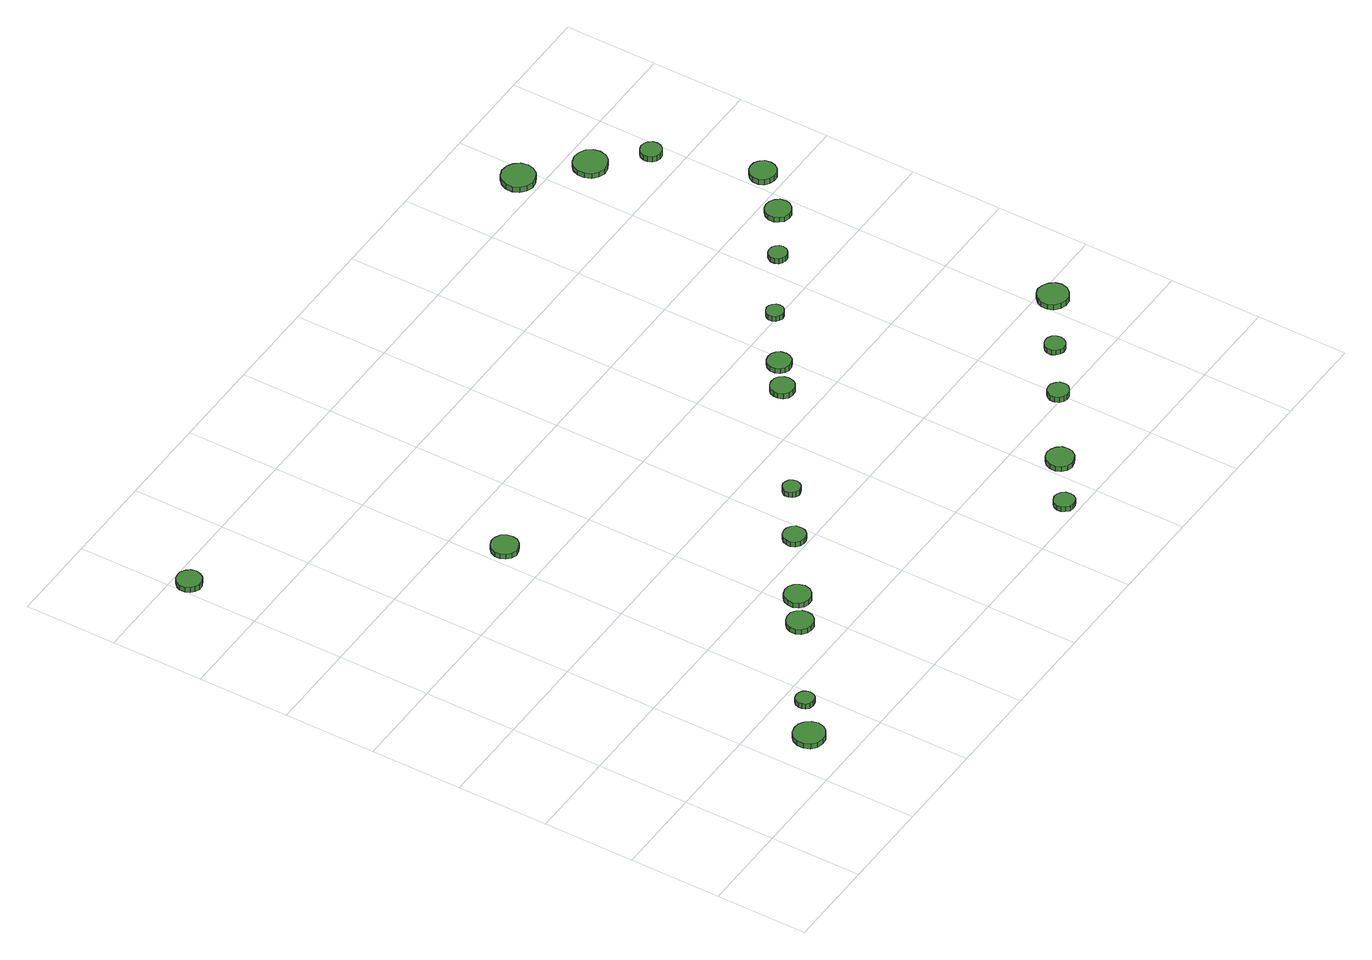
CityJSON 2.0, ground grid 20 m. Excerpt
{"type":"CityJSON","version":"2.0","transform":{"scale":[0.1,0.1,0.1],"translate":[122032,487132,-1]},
"CityObjects":{
"tree1":{"type":"SolitaryVegetationObject","attributes":{"function":"something"},"geometry":[{"type":"MultiSurface","lod":"1","boundaries":[[[0,1,2,3,4,5,6,7,8,9,10,11,12,13,14]],[[15,16,17,18,19,20,21,22,23,24,25,26,27,28,29]],[[0,29,28,1]],[[1,28,27,2]],[[2,27,26,3]],[[3,26,25,4]],[[4,25,24,5]],[[5,24,23,6]],[[6,23,22,7]],[[7,22,21,8]],[[8,21,20,9]],[[9,20,19,10]],[[10,19,18,11]],[[11,18,17,12]],[[12,17,16,13]],[[13,16,15,14]],[[14,15,29,0]]]}]},
"tree2":{"type":"SolitaryVegetationObject","attributes":{"function":"something"},"geometry":[{"type":"MultiSurface","lod":"1","boundaries":[[[30,31,32,33,34,35,36,37,38,39,40,41,42,43,44]],[[45,46,47,48,49,50,51,52,53,54,55,56,57,58,59]],[[30,59,58,31]],[[31,58,57,32]],[[32,57,56,33]],[[33,56,55,34]],[[34,55,54,35]],[[35,54,53,36]],[[36,53,52,37]],[[37,52,51,38]],[[38,51,50,39]],[[39,50,49,40]],[[40,49,48,41]],[[41,48,47,42]],[[42,47,46,43]],[[43,46,45,44]],[[44,45,59,30]]]}]},
"tree3":{"type":"SolitaryVegetationObject","attributes":{"function":"something"},"geometry":[{"type":"MultiSurface","lod":"1","boundaries":[[[60,61,62,63,64,65,66,67,68,69,70,71,72,73,74]],[[75,76,77,78,79,80,81,82,83,84,85,86,87,88,89]],[[60,89,88,61]],[[61,88,87,62]],[[62,87,86,63]],[[63,86,85,64]],[[64,85,84,65]],[[65,84,83,66]],[[66,83,82,67]],[[67,82,81,68]],[[68,81,80,69]],[[69,80,79,70]],[[70,79,78,71]],[[71,78,77,72]],[[72,77,76,73]],[[73,76,75,74]],[[74,75,89,60]]]}]},
"tree4":{"type":"SolitaryVegetationObject","attributes":{"function":"something"},"geometry":[{"type":"MultiSurface","lod":"1","boundaries":[[[90,91,92,93,94,95,96,97,98,99,100,101,102,103,104]],[[105,106,107,108,109,110,111,112,113,114,115,116,117,118,119]],[[90,119,118,91]],[[91,118,117,92]],[[92,117,116,93]],[[93,116,115,94]],[[94,115,114,95]],[[95,114,113,96]],[[96,113,112,97]],[[97,112,111,98]],[[98,111,110,99]],[[99,110,109,100]],[[100,109,108,101]],[[101,108,107,102]],[[102,107,106,103]],[[103,106,105,104]],[[104,105,119,90]]]}]},
"tree5":{"type":"SolitaryVegetationObject","attributes":{"function":"something"},"geometry":[{"type":"MultiSurface","lod":"1","boundaries":[[[120,121,122,123,124,125,126,127,128,129,130,131,132,133,134]],[[135,136,137,138,139,140,141,142,143,144,145,146,147,148,149]],[[120,149,148,121]],[[121,148,147,122]],[[122,147,146,123]],[[123,146,145,124]],[[124,145,144,125]],[[125,144,143,126]],[[126,143,142,127]],[[127,142,141,128]],[[128,141,140,129]],[[129,140,139,130]],[[130,139,138,131]],[[131,138,137,132]],[[132,137,136,133]],[[133,136,135,134]],[[134,135,149,120]]]}]},
"tree6":{"type":"SolitaryVegetationObject","attributes":{"function":"something"},"geometry":[{"type":"MultiSurface","lod":"1","boundaries":[[[150,151,152,153,154,155,156,157,158,159,160,161,162,163,164]],[[165,166,167,168,169,170,171,172,173,174,175,176,177,178,179]],[[150,179,178,151]],[[151,178,177,152]],[[152,177,176,153]],[[153,176,175,154]],[[154,175,174,155]],[[155,174,173,156]],[[156,173,172,157]],[[157,172,171,158]],[[158,171,170,159]],[[159,170,169,160]],[[160,169,168,161]],[[161,168,167,162]],[[162,167,166,163]],[[163,166,165,164]],[[164,165,179,150]]]}]},
"tree7":{"type":"SolitaryVegetationObject","attributes":{"function":"something"},"geometry":[{"type":"MultiSurface","lod":"1","boundaries":[[[180,181,182,183,184,185,186,187,188,189,190,191,192,193,194]],[[195,196,197,198,199,200,201,202,203,204,205,206,207,208,209]],[[180,209,208,181]],[[181,208,207,182]],[[182,207,206,183]],[[183,206,205,184]],[[184,205,204,185]],[[185,204,203,186]],[[186,203,202,187]],[[187,202,201,188]],[[188,201,200,189]],[[189,200,199,190]],[[190,199,198,191]],[[191,198,197,192]],[[192,197,196,193]],[[193,196,195,194]],[[194,195,209,180]]]}]},
"tree8":{"type":"SolitaryVegetationObject","attributes":{"function":"something"},"geometry":[{"type":"MultiSurface","lod":"1","boundaries":[[[210,211,212,213,214,215,216,217,218,219,220,221,222,223,224]],[[225,226,227,228,229,230,231,232,233,234,235,236,237,238,239]],[[210,239,238,211]],[[211,238,237,212]],[[212,237,236,213]],[[213,236,235,214]],[[214,235,234,215]],[[215,234,233,216]],[[216,233,232,217]],[[217,232,231,218]],[[218,231,230,219]],[[219,230,229,220]],[[220,229,228,221]],[[221,228,227,222]],[[222,227,226,223]],[[223,226,225,224]],[[224,225,239,210]]]}]},
"tree9":{"type":"SolitaryVegetationObject","attributes":{"function":"something"},"geometry":[{"type":"MultiSurface","lod":"1","boundaries":[[[240,241,242,243,244,245,246,247,248,249,250,251,252,253,254]],[[255,256,257,258,259,260,261,262,263,264,265,266,267,268,269]],[[240,269,268,241]],[[241,268,267,242]],[[242,267,266,243]],[[243,266,265,244]],[[244,265,264,245]],[[245,264,263,246]],[[246,263,262,247]],[[247,262,261,248]],[[248,261,260,249]],[[249,260,259,250]],[[250,259,258,251]],[[251,258,257,252]],[[252,257,256,253]],[[253,256,255,254]],[[254,255,269,240]]]}]},
"tree10":{"type":"SolitaryVegetationObject","attributes":{"function":"something"},"geometry":[{"type":"MultiSurface","lod":"1","boundaries":[[[270,271,272,273,274,275,276,277,278,279,280,281,282,283,284]],[[285,286,287,288,289,290,291,292,293,294,295,296,297,298,299]],[[270,299,298,271]],[[271,298,297,272]],[[272,297,296,273]],[[273,296,295,274]],[[274,295,294,275]],[[275,294,293,276]],[[276,293,292,277]],[[277,292,291,278]],[[278,291,290,279]],[[279,290,289,280]],[[280,289,288,281]],[[281,288,287,282]],[[282,287,286,283]],[[283,286,285,284]],[[284,285,299,270]]]}]},
"tree11":{"type":"SolitaryVegetationObject","attributes":{"function":"something"},"geometry":[{"type":"MultiSurface","lod":"1","boundaries":[[[300,301,302,303,304,305,306,307,308,309,310,311,312,313,314]],[[315,316,317,318,319,320,321,322,323,324,325,326,327,328,329]],[[300,329,328,301]],[[301,328,327,302]],[[302,327,326,303]],[[303,326,325,304]],[[304,325,324,305]],[[305,324,323,306]],[[306,323,322,307]],[[307,322,321,308]],[[308,321,320,309]],[[309,320,319,310]],[[310,319,318,311]],[[311,318,317,312]],[[312,317,316,313]],[[313,316,315,314]],[[314,315,329,300]]]}]},
"tree12":{"type":"SolitaryVegetationObject","attributes":{"function":"something"},"geometry":[{"type":"MultiSurface","lod":"1","boundaries":[[[330,331,332,333,334,335,336,337,338,339,340,341,342,343,344]],[[345,346,347,348,349,350,351,352,353,354,355,356,357,358,359]],[[330,359,358,331]],[[331,358,357,332]],[[332,357,356,333]],[[333,356,355,334]],[[334,355,354,335]],[[335,354,353,336]],[[336,353,352,337]],[[337,352,351,338]],[[338,351,350,339]],[[339,350,349,340]],[[340,349,348,341]],[[341,348,347,342]],[[342,347,346,343]],[[343,346,345,344]],[[344,345,359,330]]]}]},
"tree13":{"type":"SolitaryVegetationObject","attributes":{"function":"something"},"geometry":[{"type":"MultiSurface","lod":"1","boundaries":[[[360,361,362,363,364,365,366,367,368,369,370,371,372,373,374]],[[375,376,377,378,379,380,381,382,383,384,385,386,387,388,389]],[[360,389,388,361]],[[361,388,387,362]],[[362,387,386,363]],[[363,386,385,364]],[[364,385,384,365]],[[365,384,383,366]],[[366,383,382,367]],[[367,382,381,368]],[[368,381,380,369]],[[369,380,379,370]],[[370,379,378,371]],[[371,378,377,372]],[[372,377,376,373]],[[373,376,375,374]],[[374,375,389,360]]]}]},
"tree14":{"type":"SolitaryVegetationObject","attributes":{"function":"something"},"geometry":[{"type":"MultiSurface","lod":"1","boundaries":[[[390,391,392,393,394,395,396,397,398,399,400,401,402,403,404]],[[405,406,407,408,409,410,411,412,413,414,415,416,417,418,419]],[[390,419,418,391]],[[391,418,417,392]],[[392,417,416,393]],[[393,416,415,394]],[[394,415,414,395]],[[395,414,413,396]],[[396,413,412,397]],[[397,412,411,398]],[[398,411,410,399]],[[399,410,409,400]],[[400,409,408,401]],[[401,408,407,402]],[[402,407,406,403]],[[403,406,405,404]],[[404,405,419,390]]]}]},
"tree15":{"type":"SolitaryVegetationObject","attributes":{"function":"something"},"geometry":[{"type":"MultiSurface","lod":"1","boundaries":[[[420,421,422,423,424,425,426,427,428,429,430,431,432,433,434]],[[435,436,437,438,439,440,441,442,443,444,445,446,447,448,449]],[[420,449,448,421]],[[421,448,447,422]],[[422,447,446,423]],[[423,446,445,424]],[[424,445,444,425]],[[425,444,443,426]],[[426,443,442,427]],[[427,442,441,428]],[[428,441,440,429]],[[429,440,439,430]],[[430,439,438,431]],[[431,438,437,432]],[[432,437,436,433]],[[433,436,435,434]],[[434,435,449,420]]]}]},
"tree16":{"type":"SolitaryVegetationObject","attributes":{"function":"something"},"geometry":[{"type":"MultiSurface","lod":"1","boundaries":[[[450,451,452,453,454,455,456,457,458,459,460,461,462,463,464]],[[465,466,467,468,469,470,471,472,473,474,475,476,477,478,479]],[[450,479,478,451]],[[451,478,477,452]],[[452,477,476,453]],[[453,476,475,454]],[[454,475,474,455]],[[455,474,473,456]],[[456,473,472,457]],[[457,472,471,458]],[[458,471,470,459]],[[459,470,469,460]],[[460,469,468,461]],[[461,468,467,462]],[[462,467,466,463]],[[463,466,465,464]],[[464,465,479,450]]]}]},
"tree17":{"type":"SolitaryVegetationObject","attributes":{"function":"something"},"geometry":[{"type":"MultiSurface","lod":"1","boundaries":[[[480,481,482,483,484,485,486,487,488,489,490,491,492,493,494]],[[495,496,497,498,499,500,501,502,503,504,505,506,507,508,509]],[[480,509,508,481]],[[481,508,507,482]],[[482,507,506,483]],[[483,506,505,484]],[[484,505,504,485]],[[485,504,503,486]],[[486,503,502,487]],[[487,502,501,488]],[[488,501,500,489]],[[489,500,499,490]],[[490,499,498,491]],[[491,498,497,492]],[[492,497,496,493]],[[493,496,495,494]],[[494,495,509,480]]]}]},
"tree18":{"type":"SolitaryVegetationObject","attributes":{"function":"something"},"geometry":[{"type":"MultiSurface","lod":"1","boundaries":[[[510,511,512,513,514,515,516,517,518,519,520,521,522,523,524]],[[525,526,527,528,529,530,531,532,533,534,535,536,537,538,539]],[[510,539,538,511]],[[511,538,537,512]],[[512,537,536,513]],[[513,536,535,514]],[[514,535,534,515]],[[515,534,533,516]],[[516,533,532,517]],[[517,532,531,518]],[[518,531,530,519]],[[519,530,529,520]],[[520,529,528,521]],[[521,528,527,522]],[[522,527,526,523]],[[523,526,525,524]],[[524,525,539,510]]]}]},
"tree19":{"type":"SolitaryVegetationObject","attributes":{"function":"something"},"geometry":[{"type":"MultiSurface","lod":"1","boundaries":[[[540,541,542,543,544,545,546,547,548,549,550,551,552,553,554]],[[555,556,557,558,559,560,561,562,563,564,565,566,567,568,569]],[[540,569,568,541]],[[541,568,567,542]],[[542,567,566,543]],[[543,566,565,544]],[[544,565,564,545]],[[545,564,563,546]],[[546,563,562,547]],[[547,562,561,548]],[[548,561,560,549]],[[549,560,559,550]],[[550,559,558,551]],[[551,558,557,552]],[[552,557,556,553]],[[553,556,555,554]],[[554,555,569,540]]]}]},
"tree20":{"type":"SolitaryVegetationObject","attributes":{"function":"something"},"geometry":[{"type":"MultiSurface","lod":"1","boundaries":[[[570,571,572,573,574,575,576,577,578,579,580,581,582,583,584]],[[585,586,587,588,589,590,591,592,593,594,595,596,597,598,599]],[[570,599,598,571]],[[571,598,597,572]],[[572,597,596,573]],[[573,596,595,574]],[[574,595,594,575]],[[575,594,593,576]],[[576,593,592,577]],[[577,592,591,578]],[[578,591,590,579]],[[579,590,589,580]],[[580,589,588,581]],[[581,588,587,582]],[[582,587,586,583]],[[583,586,585,584]],[[584,585,599,570]]]}]},
"tree21":{"type":"SolitaryVegetationObject","attributes":{"function":"something"},"geometry":[{"type":"MultiSurface","lod":"1","boundaries":[[[600,601,602,603,604,605,606,607,608,609,610,611,612,613,614]],[[615,616,617,618,619,620,621,622,623,624,625,626,627,628,629]],[[600,629,628,601]],[[601,628,627,602]],[[602,627,626,603]],[[603,626,625,604]],[[604,625,624,605]],[[605,624,623,606]],[[606,623,622,607]],[[607,622,621,608]],[[608,621,620,609]],[[609,620,619,610]],[[610,619,618,611]],[[611,618,617,612]],[[612,617,616,613]],[[613,616,615,614]],[[614,615,629,600]]]}]},
"tree22":{"type":"SolitaryVegetationObject","attributes":{"function":"something"},"geometry":[{"type":"MultiSurface","lod":"1","boundaries":[[[630,631,632,633,634,635,636,637,638,639,640,641,642,643,644]],[[645,646,647,648,649,650,651,652,653,654,655,656,657,658,659]],[[630,659,658,631]],[[631,658,657,632]],[[632,657,656,633]],[[633,656,655,634]],[[634,655,654,635]],[[635,654,653,636]],[[636,653,652,637]],[[637,652,651,638]],[[638,651,650,639]],[[639,650,649,640]],[[640,649,648,641]],[[641,648,647,642]],[[642,647,646,643]],[[643,646,645,644]],[[644,645,659,630]]]}]}
},
"vertices":[
[315,90,30],[312,103,30],[303,115,30],[291,122,30],[278,123,30],[264,119,30],[254,110,30],[248,97,30],[248,83,30],[254,70,30],[264,61,30],[278,57,30],[291,58,30],[303,65,30],[312,76,30],[312,76,18],[303,65,18],[291,58,18],[278,57,18],[264,61,18],[254,70,18],[248,83,18],[248,97,18],[254,110,18],[264,119,18],[278,123,18],[291,122,18],[303,115,18],[312,103,18],[315,90,18],
[387,154,26],[386,162,26],[381,168,26],[374,172,26],[366,173,26],[358,171,26],[352,165,26],[349,158,26],[349,150,26],[352,142,26],[358,137,26],[366,135,26],[374,135,26],[381,139,26],[386,146,26],[386,146,13],[381,139,13],[374,135,13],[366,135,13],[358,137,13],[352,142,13],[349,150,13],[349,158,13],[352,165,13],[358,171,13],[366,173,13],[374,172,13],[381,168,13],[386,162,13],[387,154,13],
[53,1367,21],[50,1378,21],[44,1386,21],[34,1392,21],[23,1393,21],[13,1390,21],[5,1382,21],[0,1372,21],[0,1361,21],[5,1351,21],[13,1344,21],[23,1340,21],[34,1341,21],[44,1347,21],[50,1356,21],[50,1356,8],[44,1347,8],[34,1341,8],[23,1340,8],[13,1344,8],[5,1351,8],[0,1361,8],[0,1372,8],[5,1382,8],[13,1390,8],[23,1393,8],[34,1392,8],[44,1386,8],[50,1378,8],[53,1367,8],
[582,282,27],[580,293,27],[573,303,27],[563,309,27],[551,310,27],[540,306,27],[531,298,27],[526,288,27],[526,276,27],[531,265,27],[540,257,27],[551,254,27],[563,255,27],[573,261,27],[580,270,27],[580,270,15],[573,261,15],[563,255,15],[551,254,15],[540,257,15],[531,265,15],[526,276,15],[526,288,15],[531,298,15],[540,306,15],[551,310,15],[563,309,15],[573,303,15],[580,293,15],[582,282,15],
[465,892,24],[463,904,24],[456,914,24],[445,920,24],[433,921,24],[422,917,24],[413,909,24],[408,898,24],[408,886,24],[413,875,24],[422,867,24],[433,863,24],[445,865,24],[456,871,24],[463,880,24],[463,880,12],[456,871,12],[445,865,12],[433,863,12],[422,867,12],[413,875,12],[408,886,12],[408,898,12],[413,909,12],[422,917,12],[433,921,12],[445,920,12],[456,914,12],[463,904,12],[465,892,12],
[647,328,25],[644,339,25],[637,349,25],[627,355,25],[615,356,25],[604,352,25],[596,345,25],[591,334,25],[591,322,25],[596,311,25],[604,303,25],[615,300,25],[627,301,25],[637,307,25],[644,316,25],[644,316,13],[637,307,13],[627,301,13],[615,300,13],[604,303,13],[596,311,13],[591,322,13],[591,334,13],[596,345,13],[604,352,13],[615,356,13],[627,355,13],[637,349,13],[644,339,13],[647,328,13],
[786,425,26],[784,435,26],[778,443,26],[769,448,26],[760,449,26],[750,446,26],[743,439,26],[739,430,26],[739,420,26],[743,411,26],[750,404,26],[760,401,26],[769,402,26],[778,407,26],[784,415,26],[784,415,14],[778,407,14],[769,402,14],[760,401,14],[750,404,14],[743,411,14],[739,420,14],[739,430,14],[743,439,14],[750,446,14],[760,449,14],[769,448,14],[778,443,14],[784,435,14],[786,425,14],
[893,502,30],[891,510,30],[887,516,30],[880,520,30],[872,521,30],[865,518,30],[859,513,30],[856,506,30],[856,498,30],[859,491,30],[865,486,30],[872,483,30],[880,484,30],[887,488,30],[891,494,30],[891,494,17],[887,488,17],[880,484,17],[872,483,17],[865,486,17],[859,491,17],[856,498,17],[856,506,17],[859,513,17],[865,518,17],[872,521,17],[880,520,17],[887,516,17],[891,510,17],[893,502,17],
[1152,30,25],[1150,39,25],[1145,46,25],[1137,51,25],[1128,52,25],[1119,49,25],[1112,43,25],[1108,34,25],[1108,25,25],[1112,17,25],[1119,10,25],[1128,8,25],[1137,9,25],[1145,13,25],[1150,21,25],[1150,21,13],[1145,13,13],[1137,9,13],[1128,8,13],[1119,10,13],[1112,17,13],[1108,25,13],[1108,34,13],[1112,43,13],[1119,49,13],[1128,52,13],[1137,51,13],[1145,46,13],[1150,39,13],[1152,30,13],
[1261,104,25],[1259,116,25],[1252,125,25],[1241,131,25],[1229,133,25],[1217,129,25],[1208,121,25],[1203,110,25],[1203,97,25],[1208,86,25],[1217,78,25],[1229,74,25],[1241,76,25],[1252,82,25],[1259,92,25],[1259,92,13],[1252,82,13],[1241,76,13],[1229,74,13],[1217,78,13],[1208,86,13],[1203,97,13],[1203,110,13],[1208,121,13],[1217,129,13],[1229,133,13],[1241,131,13],[1252,125,13],[1259,116,13],[1261,104,13],
[1141,674,30],[1139,684,30],[1133,693,30],[1124,698,30],[1113,699,30],[1103,696,30],[1095,689,30],[1091,679,30],[1091,669,30],[1095,659,30],[1103,652,30],[1113,649,30],[1124,650,30],[1133,655,30],[1139,664,30],[1139,664,17],[1133,655,17],[1124,650,17],[1113,649,17],[1103,652,17],[1095,659,17],[1091,669,17],[1091,679,17],[1095,689,17],[1103,696,17],[1113,699,17],[1124,698,17],[1133,693,17],[1139,684,17],[1141,674,17],
[1201,719,28],[1199,730,28],[1193,738,28],[1184,743,28],[1173,744,28],[1163,741,28],[1156,734,28],[1151,724,28],[1151,714,28],[1156,704,28],[1163,697,28],[1173,694,28],[1184,695,28],[1193,700,28],[1199,709,28],[1199,709,16],[1193,700,16],[1184,695,16],[1173,694,16],[1163,697,16],[1156,704,16],[1151,714,16],[1151,724,16],[1156,734,16],[1163,741,16],[1173,744,16],[1184,743,16],[1193,738,16],[1199,730,16],[1201,719,16],
[1419,210,25],[1417,220,25],[1411,227,25],[1403,232,25],[1394,233,25],[1385,230,25],[1378,224,25],[1374,215,25],[1374,206,25],[1378,197,25],[1385,191,25],[1394,188,25],[1403,189,25],[1411,194,25],[1417,201,25],[1417,201,12],[1411,194,12],[1403,189,12],[1394,188,12],[1385,191,12],[1378,197,12],[1374,206,12],[1374,215,12],[1378,224,12],[1385,230,12],[1394,233,12],[1403,232,12],[1411,227,12],[1417,220,12],[1419,210,12],
[1313,803,29],[1312,811,29],[1307,817,29],[1300,821,29],[1292,822,29],[1285,819,29],[1279,814,29],[1276,807,29],[1276,799,29],[1279,792,29],[1285,787,29],[1292,784,29],[1300,785,29],[1307,789,29],[1312,795,29],[1312,795,17],[1307,789,17],[1300,785,17],[1292,784,17],[1285,787,17],[1279,792,17],[1276,799,17],[1276,807,17],[1279,814,17],[1285,819,17],[1292,822,17],[1300,821,17],[1307,817,17],[1312,811,17],[1313,803,17],
[1530,289,25],[1528,297,25],[1523,305,25],[1515,309,25],[1506,310,25],[1498,307,25],[1491,301,25],[1487,293,25],[1487,284,25],[1491,276,25],[1498,270,25],[1506,267,25],[1515,268,25],[1523,273,25],[1528,280,25],[1528,280,13],[1523,273,13],[1515,268,13],[1506,267,13],[1498,270,13],[1491,276,13],[1487,284,13],[1487,293,13],[1491,301,13],[1498,307,13],[1506,310,13],[1515,309,13],[1523,305,13],[1528,297,13],[1530,289,13],
[1462,889,29],[1460,897,29],[1455,903,29],[1448,907,29],[1440,908,29],[1432,906,29],[1426,900,29],[1423,893,29],[1423,885,29],[1426,877,29],[1432,872,29],[1440,869,29],[1448,870,29],[1455,874,29],[1460,881,29],[1460,881,16],[1455,874,16],[1448,870,16],[1440,869,16],[1432,872,16],[1426,877,16],[1423,885,16],[1423,893,16],[1426,900,16],[1432,906,16],[1440,908,16],[1448,907,16],[1455,903,16],[1460,897,16],[1462,889,16],
[1663,369,24],[1660,382,24],[1652,393,24],[1640,400,24],[1627,402,24],[1614,398,24],[1603,388,24],[1598,376,24],[1598,362,24],[1603,350,24],[1614,341,24],[1627,336,24],[1640,338,24],[1652,345,24],[1660,356,24],[1660,356,11],[1652,345,11],[1640,338,11],[1627,336,11],[1614,341,11],[1603,350,11],[1598,362,11],[1598,376,11],[1603,388,11],[1614,398,11],[1627,402,11],[1640,400,11],[1652,393,11],[1660,382,11],[1663,369,11],
[1402,1442,25],[1399,1457,25],[1390,1469,25],[1377,1476,25],[1362,1478,25],[1348,1473,25],[1337,1463,25],[1331,1450,25],[1331,1435,25],[1337,1421,25],[1348,1412,25],[1362,1407,25],[1377,1409,25],[1390,1416,25],[1399,1428,25],[1399,1428,12],[1390,1416,12],[1377,1409,12],[1362,1407,12],[1348,1412,12],[1337,1421,12],[1331,1435,12],[1331,1450,12],[1337,1463,12],[1348,1473,12],[1362,1478,12],[1377,1476,12],[1390,1469,12],[1399,1457,12],[1402,1442,12],
[1578,956,29],[1576,967,29],[1569,976,29],[1559,982,29],[1548,983,29],[1537,980,29],[1529,972,29],[1524,962,29],[1524,950,29],[1529,940,29],[1537,932,29],[1548,929,29],[1559,930,29],[1569,936,29],[1576,945,29],[1576,945,17],[1569,936,17],[1559,930,17],[1548,929,17],[1537,932,17],[1529,940,17],[1524,950,17],[1524,962,17],[1529,972,17],[1537,980,17],[1548,983,17],[1559,982,17],[1569,976,17],[1576,967,17],[1578,956,17],
[1511,1344,25],[1508,1358,25],[1499,1370,25],[1486,1377,25],[1471,1379,25],[1457,1374,25],[1446,1365,25],[1440,1351,25],[1440,1336,25],[1446,1323,25],[1457,1313,25],[1471,1308,25],[1486,1310,25],[1499,1317,25],[1508,1329,25],[1508,1329,13],[1499,1317,13],[1486,1310,13],[1471,1308,13],[1457,1313,13],[1446,1323,13],[1440,1336,13],[1440,1351,13],[1446,1365,13],[1457,1374,13],[1471,1379,13],[1486,1377,13],[1499,1370,13],[1508,1358,13],[1511,1344,13],
[1657,1040,30],[1655,1052,30],[1648,1061,30],[1638,1067,30],[1626,1068,30],[1615,1065,30],[1606,1057,30],[1601,1046,30],[1601,1034,30],[1606,1023,30],[1615,1016,30],[1626,1012,30],[1638,1013,30],[1648,1019,30],[1655,1029,30],[1655,1029,17],[1648,1019,17],[1638,1013,17],[1626,1012,17],[1615,1016,17],[1606,1023,17],[1601,1034,17],[1601,1046,17],[1606,1057,17],[1615,1065,17],[1626,1068,17],[1638,1067,17],[1648,1061,17],[1655,1052,17],[1657,1040,17],
[1588,1260,29],[1586,1269,29],[1580,1276,29],[1572,1281,29],[1563,1282,29],[1554,1279,29],[1547,1273,29],[1543,1264,29],[1543,1255,29],[1547,1246,29],[1554,1240,29],[1563,1237,29],[1572,1238,29],[1580,1243,29],[1586,1250,29],[1586,1250,16],[1580,1243,16],[1572,1238,16],[1563,1237,16],[1554,1240,16],[1547,1246,16],[1543,1255,16],[1543,1264,16],[1547,1273,16],[1554,1279,16],[1563,1282,16],[1572,1281,16],[1580,1276,16],[1586,1269,16],[1588,1260,16]
]}
